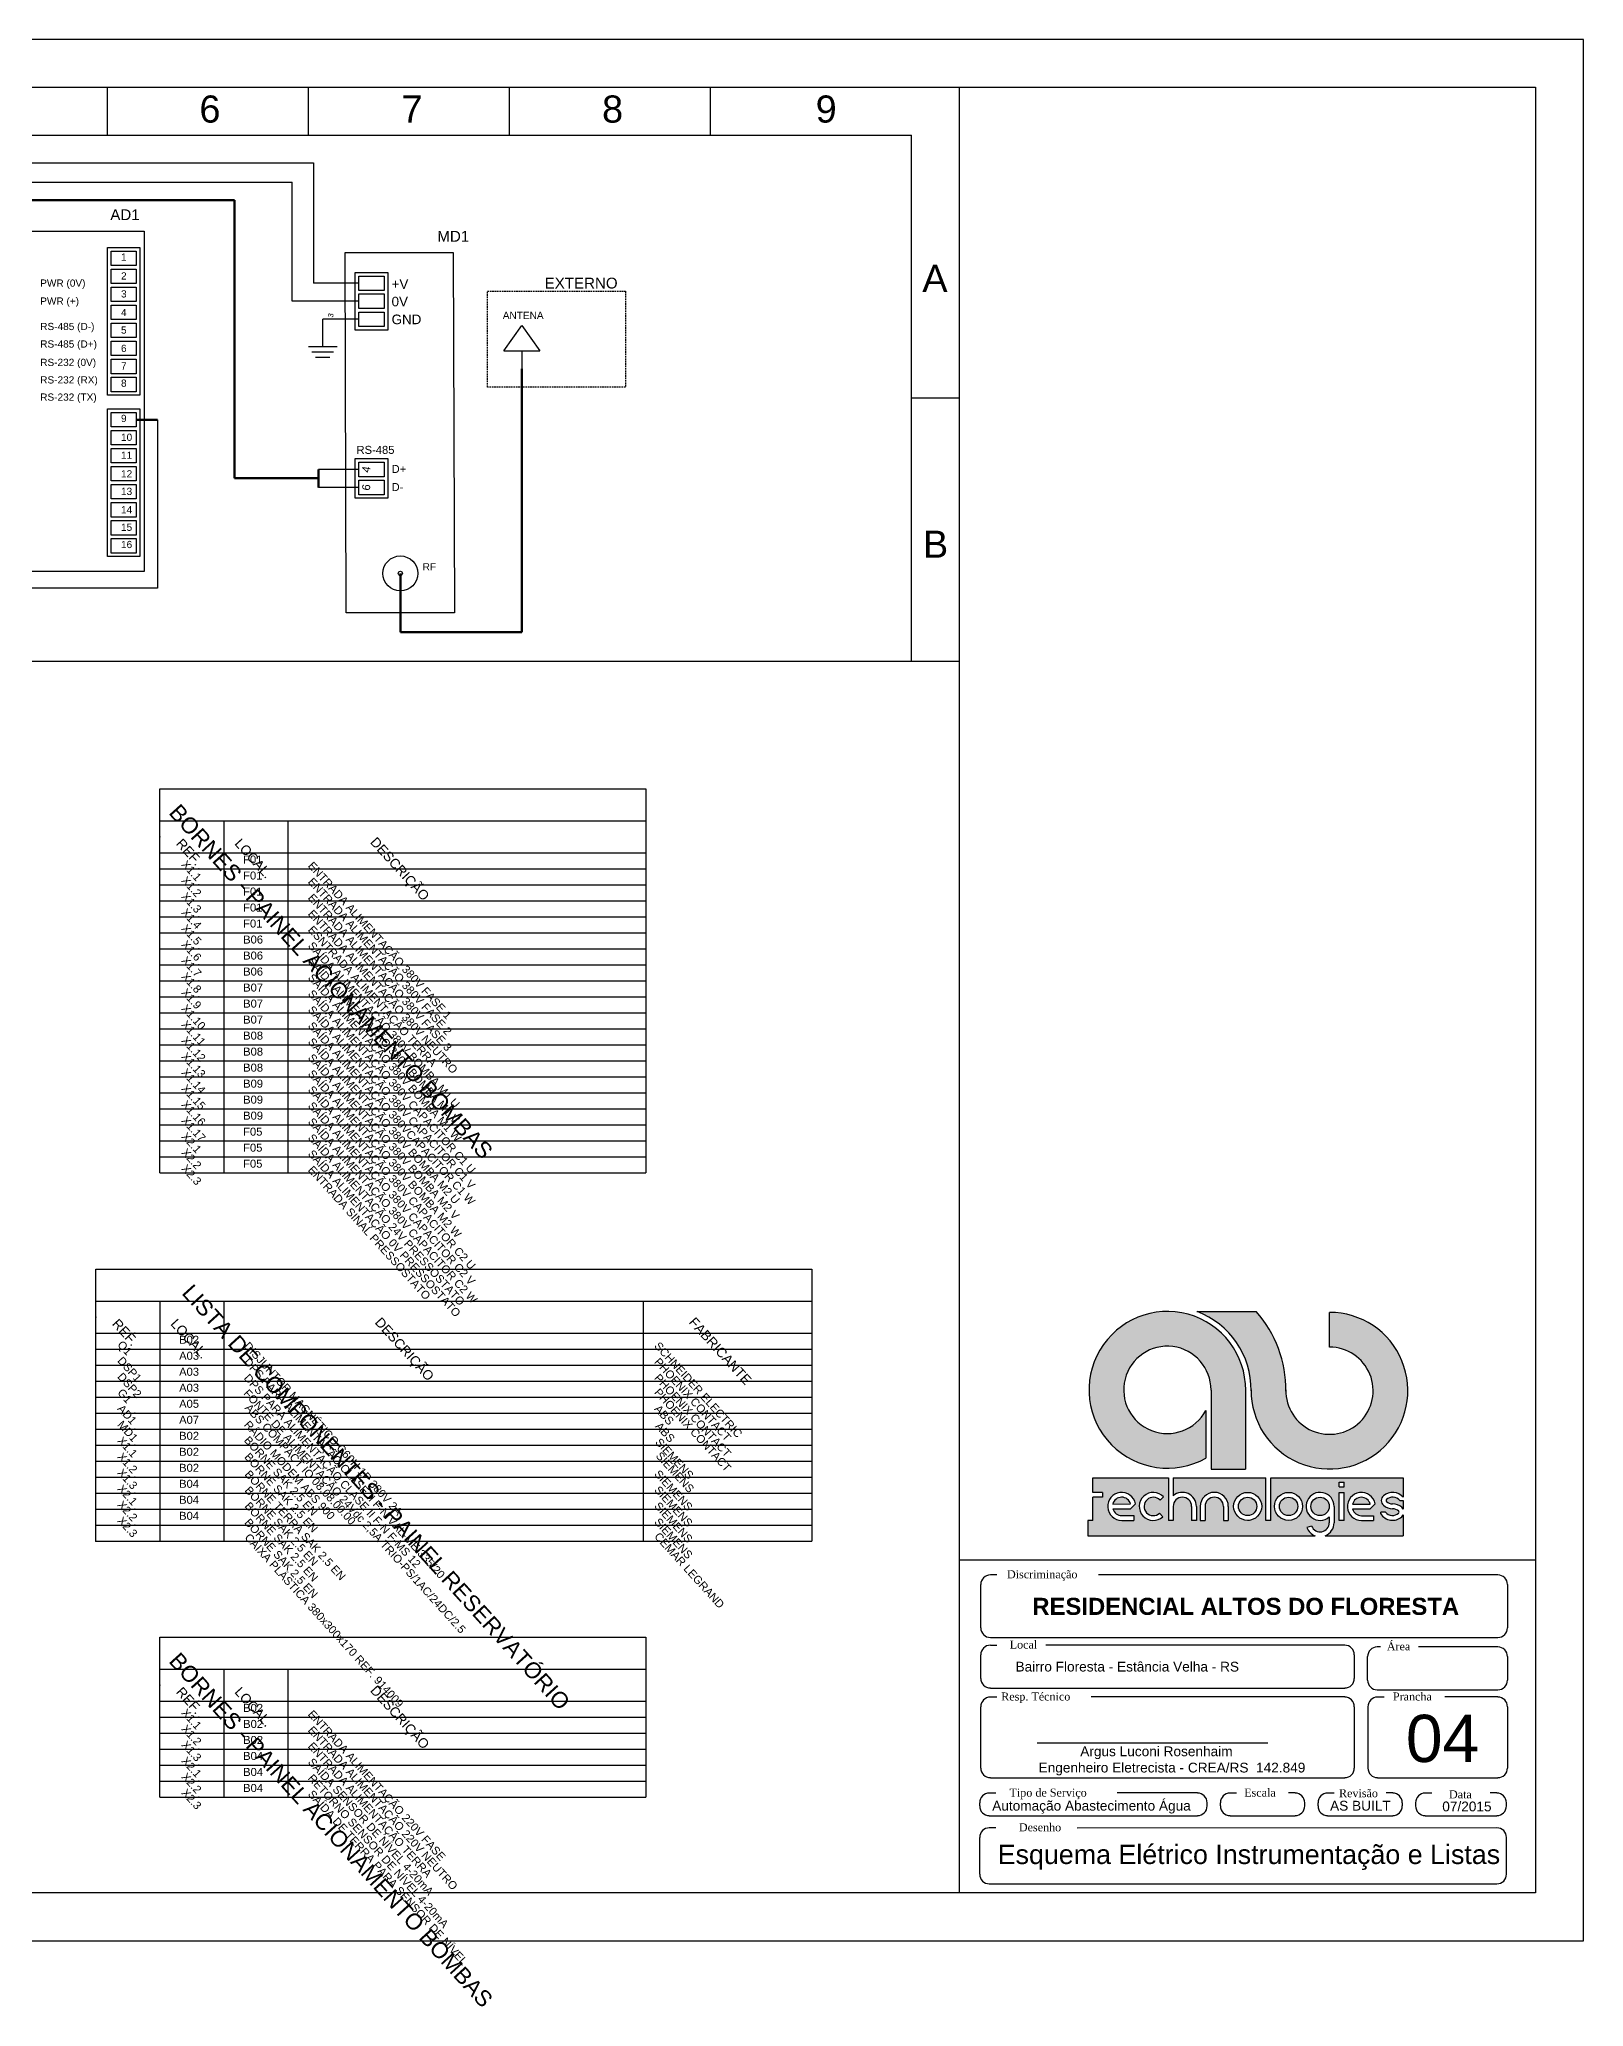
# Model space of a CAD drawing. Header units: millimetres. Extents: x 100 to 940, y 45 to 694.
# Drawn here: x 458 to 940, y 79 to 694 of the extents above; entities that cross this region are included whole.
import ezdxf
from ezdxf.enums import TextEntityAlignment as Align

# ---------------------------------------------------------------- set-up
doc = ezdxf.new("R2010")
doc.units = ezdxf.units.MM
doc.linetypes.add('DASHED', pattern=[0.75, 0.5, -0.25])
doc.layers.add('PRANCHA', color=7, linetype='Continuous')
doc.layers.add('selo', color=7, linetype='Continuous')
doc.styles.add('Notes', font='arial.ttf', dxfattribs={"height": 3})
doc.styles.get("Standard").update_dxf_attribs({"font": 'arial.ttf'})

msp = doc.modelspace()

# ---------------------------------------------------------------- hatches: boundary and pattern name
at = {"layer": 'selo'}
h = msp.add_hatch(color=256, dxfattribs=at)
h.dxf.hatch_style = 1
h.paths.add_polyline_path([(837.73, 296.59), (819.2, 296.59, -0.314958), (836.12, 271.82, 2.411144), (860.61, 296.32), (860.61, 285.47, -2.45129), (846.98, 272.13, 0.182443)])
h.paths.add_polyline_path([(840.75, 244.65), (811.77, 244.65), (811.77, 239.02, -0.642986), (819.03, 235.71), (819.03, 231.32), (817.52, 231.32), (817.52, 235.71, 1), (811.77, 235.71), (811.77, 231.32), (810.26, 231.32), (810.26, 244.65), (786.64, 244.65), (786.64, 240.09), (789.65, 240.09), (789.65, 238.58), (786.63, 238.58), (786.63, 231.32), (785.09, 231.32), (785.09, 226.53), (856.07, 226.53, -0.214084), (853.55, 229.09), (855, 229.52, 0.821242), (860.53, 230.62), (860.53, 232.4, -4.60202), (862.05, 235.71), (862.05, 230.62, -0.309238), (859.25, 226.53), (883.65, 226.53), (883.65, 233.06, -0.100697), (883.17, 232.44, -0.45988), (876.6, 233.42), (876.6, 233.93), (878.09, 233.93, 0.427074), (882.21, 233.61, 0.410877), (882.21, 234.24, 0.186203), (880.32, 234.98, -0.181325), (877.44, 236.05, -0.458616), (877.44, 239.02, -0.41774), (883.65, 238.54), (883.65, 244.65), (842.29, 244.65), (842.29, 231.32), (840.75, 231.32)])
h.paths.add_polyline_path([(839.41, 235.71, -1), (830.65, 235.71, -1)], flags=16)
h.paths.add_polyline_path([(837.9, 235.71, -1), (832.16, 235.71, -1)], flags=0)
h.paths.add_polyline_path([(852.19, 235.71, -1), (843.42, 235.71, -1)], flags=16)
h.paths.add_polyline_path([(850.68, 235.71, -1), (844.93, 235.71, -1)], flags=0)
h.paths.add_polyline_path([(828.98, 235.71), (828.98, 231.32), (827.47, 231.32), (827.47, 235.71, 1), (821.73, 235.71), (821.73, 231.32), (820.21, 231.32), (820.21, 235.71, -1)], flags=16)
h.paths.add_polyline_path([(863.62, 243.3), (865.16, 243.3), (865.16, 241.78), (863.62, 241.78)], flags=16)
h.paths.add_polyline_path([(863.62, 240.09), (865.16, 240.09), (865.16, 231.28), (863.62, 231.28)], flags=16)
h.paths.add_polyline_path([(874.87, 236.49), (873.34, 234.91), (867.79, 234.91, 0.338023), (870.56, 232.79), (874.31, 232.79), (874.31, 231.28), (870.56, 231.28, -2.123663)], flags=16)
h.paths.add_polyline_path([(867.78, 236.39, -0.767778), (873.34, 236.42)], flags=0)
h.paths.add_polyline_path([(808.78, 238.66), (807.67, 237.63, 2.414214), (807.5, 233.57), (808.52, 232.46, -2.414214)], flags=16)
h.paths.add_polyline_path([(799.99, 236.53), (798.45, 234.95), (792.91, 234.95, 0.338023), (795.68, 232.83), (799.43, 232.83), (799.43, 231.32), (795.68, 231.32, -2.123663)], flags=16)
h.paths.add_polyline_path([(798.45, 236.46), (792.9, 236.43, -0.767778)], flags=0)
h.paths.add_polyline_path([(832.16, 235.71, 1), (837.9, 235.71, 1)], flags=0)
h.paths.add_polyline_path([(850.68, 235.71, 1), (844.93, 235.71, 1)], flags=0)
h.paths.add_polyline_path([(854.79, 235.71, 1), (860.53, 235.71, 1)], flags=17)
h.paths.add_polyline_path([(873.34, 236.42, 0.767778), (867.78, 236.39)], flags=0)
h.paths.add_polyline_path([(880.3, 236.49, -0.181325), (883.17, 235.42, -0.101013), (883.65, 234.8), (883.65, 237.53), (882.53, 237.53, 0.427074), (878.4, 237.85, 0.410877), (878.4, 237.22, 0.186203)], flags=17)
h.paths.add_polyline_path([(798.45, 236.46, 0.767778), (792.9, 236.43)], flags=0)
h = msp.add_hatch(color=256, dxfattribs=at)
h.dxf.hatch_style = 1
h.paths.add_polyline_path([(821.97, 250.82), (821.97, 265.67, -8.182778), (823.59, 272.04), (823.59, 247.38), (834.4, 247.38), (834.4, 271.98, 3.718524)])
h = msp.add_hatch(color=256, dxfattribs=at)
h.dxf.hatch_style = 1
h.paths.add_polyline_path([(792.9, 236.43), (798.45, 236.46, 0.767778)])
h.paths.add_polyline_path([(832.16, 235.71, 1), (837.9, 235.71, 1)])
h.paths.add_polyline_path([(850.68, 235.71, 1), (844.93, 235.71, 1)])
h.paths.add_polyline_path([(867.78, 236.39), (873.34, 236.42, 0.767778)])

# ---------------------------------------------------------------- linework, layer by layer
for p, q in [((478.89, 664), (478.89, 679)), ((541.67, 664), (541.67, 679)), ((604.44, 664), (604.44, 679)), ((667.22, 664), (667.22, 679)), ((745, 114.86), (745, 679)), ((165, 664), (730, 664)), ((730, 499.67), (730, 664)), ((405.74, 655.4), (543.22, 655.4)), ((543.22, 655.4), (543.22, 617.77)), ((411.36, 649.29), (536.5, 649.29)), ((536.5, 612.15), (536.5, 649.29)), ((557.37, 617.77), (543.22, 617.77)), ((557.37, 612.15), (536.5, 612.15)), ((546.12, 598.04), (546.12, 606.52)), ((557.37, 606.52), (546.12, 606.52)), ((541.62, 598.04), (550.62, 598.04)), ((542.69, 596.36), (549.44, 596.36)), ((608.29, 596.65), (608.29, 591.03)), ((543.83, 594.67), (548.33, 594.67)), ((745, 581.83), (730, 581.83)), ((494.46, 575.12), (494.46, 522.5)), ((557.37, 559.59), (544.79, 559.59)), ((557.37, 553.97), (544.79, 553.97)), ((494.46, 522.5), (416.99, 522.5)), ((150, 499.67), (745, 499.67)), ((495.18, 339.85), (495.18, 459.85)), ((495.18, 459.85), (647.01, 459.85)), ((647.01, 459.85), (647.01, 339.85)), ((495.18, 449.85), (647.01, 449.85)), ((515.18, 449.85), (515.18, 339.85)), ((535.18, 449.85), (535.18, 339.85)), ((495.18, 439.85), (647.01, 439.85)), ((495.18, 434.85), (647.01, 434.85)), ((495.18, 429.85), (647.01, 429.85)), ((495.18, 424.85), (647.01, 424.85)), ((495.18, 419.85), (647.01, 419.85)), ((495.18, 414.85), (647.01, 414.85)), ((495.18, 409.85), (647.01, 409.85)), ((495.18, 404.85), (647.01, 404.85)), ((495.18, 399.85), (647.01, 399.85)), ((495.18, 394.85), (647.01, 394.85)), ((495.18, 389.85), (647.01, 389.85)), ((495.18, 384.85), (647.01, 384.85)), ((495.18, 379.85), (647.01, 379.85)), ((495.18, 374.85), (647.01, 374.85)), ((495.18, 369.85), (647.01, 369.85)), ((495.18, 364.85), (647.01, 364.85)), ((495.18, 359.85), (647.01, 359.85)), ((495.18, 354.85), (647.01, 354.85)), ((495.18, 349.85), (647.01, 349.85)), ((495.18, 344.85), (647.01, 344.85)), ((495.18, 339.85), (647.01, 339.85)), ((475.18, 224.85), (475.18, 309.85)), ((475.18, 309.85), (698.9, 309.85)), ((698.9, 309.85), (698.9, 224.85)), ((475.18, 299.85), (698.9, 299.85)), ((495.18, 299.85), (495.18, 224.85)), ((515.18, 299.85), (515.18, 224.85)), ((646.15, 299.85), (646.15, 224.85)), ((475.18, 289.85), (698.9, 289.85)), ((475.18, 284.85), (698.9, 284.85)), ((475.18, 279.85), (698.9, 279.85)), ((475.18, 274.85), (698.9, 274.85)), ((475.18, 269.85), (698.9, 269.85)), ((475.18, 264.85), (698.9, 264.85)), ((475.18, 259.85), (698.9, 259.85)), ((475.18, 254.85), (698.9, 254.85)), ((475.18, 249.85), (698.9, 249.85)), ((475.18, 244.85), (698.9, 244.85)), ((475.18, 239.85), (698.9, 239.85)), ((475.18, 234.85), (698.9, 234.85)), ((475.18, 229.85), (698.9, 229.85)), ((475.18, 224.85), (698.9, 224.85)), ((745, 219), (925, 219)), ((495.18, 144.85), (495.18, 194.85)), ((495.18, 194.85), (647.01, 194.85)), ((647.01, 194.85), (647.01, 144.85)), ((495.18, 184.85), (647.01, 184.85)), ((515.18, 184.85), (515.18, 144.85)), ((535.18, 184.85), (535.18, 144.85)), ((495.18, 174.85), (647.01, 174.85)), ((495.18, 169.85), (647.01, 169.85)), ((495.18, 164.85), (647.01, 164.85)), ((495.18, 159.85), (647.01, 159.85)), ((495.18, 154.85), (647.01, 154.85)), ((495.18, 149.85), (647.01, 149.85)), ((495.18, 144.85), (647.01, 144.85))]:
    msp.add_line(p, q)
at = {"lineweight": 50}
for p, q in [((518.54, 643.69), (421.32, 643.69)), ((518.54, 556.84), (518.54, 643.69)), ((608.29, 591.03), (608.29, 508.82)), ((487.82, 575.12), (494.46, 575.12)), ((544.79, 559.59), (544.79, 553.97)), ((544.79, 556.84), (518.54, 556.84)), ((570.33, 527.13), (570.33, 508.82)), ((570.33, 508.82), (608.29, 508.82))]:
    msp.add_line(p, q, dxfattribs=at)
at = {"lineweight": 30}
for p, q in [((602.66, 596.65), (608.29, 604.53)), ((608.29, 604.53), (613.91, 596.65)), ((602.66, 596.65), (613.91, 596.65))]:
    msp.add_line(p, q, dxfattribs=at)
for points in [[(100, 100), (940, 100), (940, 693.94), (100, 693.94)], [(150, 679), (925, 679), (925, 115), (150, 115)], [(150, 679), (925, 679), (925, 115), (150, 115)], [(445.33, 634.07), (490.33, 634.07), (490.33, 527.67), (445.33, 527.67)], [(478.82, 582.76), (478.82, 628.89), (488.95, 628.89), (488.95, 582.76)], [(479.95, 623.26), (479.95, 627.76), (487.82, 627.76), (487.82, 623.26)], [(479.95, 617.64), (479.95, 622.14), (487.82, 622.14), (487.82, 617.64)], [(479.95, 612.01), (479.95, 616.51), (487.82, 616.51), (487.82, 612.01)], [(479.95, 606.39), (479.95, 610.89), (487.82, 610.89), (487.82, 606.39)], [(479.95, 600.76), (479.95, 605.26), (487.82, 605.26), (487.82, 600.76)], [(479.95, 595.14), (479.95, 599.64), (487.82, 599.64), (487.82, 595.14)], [(479.95, 589.51), (479.95, 594.01), (487.82, 594.01), (487.82, 589.51)], [(479.95, 583.89), (479.95, 588.39), (487.82, 588.39), (487.82, 583.89)], [(478.82, 532.37), (478.82, 578.49), (488.95, 578.49), (488.95, 532.37)], [(479.95, 572.87), (479.95, 577.37), (487.82, 577.37), (487.82, 572.87)], [(479.95, 567.24), (479.95, 571.74), (487.82, 571.74), (487.82, 567.24)], [(479.95, 561.62), (479.95, 566.12), (487.82, 566.12), (487.82, 561.62)], [(479.95, 555.99), (479.95, 560.49), (487.82, 560.49), (487.82, 555.99)], [(479.95, 550.37), (479.95, 554.87), (487.82, 554.87), (487.82, 550.37)], [(479.95, 544.74), (479.95, 549.24), (487.82, 549.24), (487.82, 544.74)], [(479.95, 539.12), (479.95, 543.62), (487.82, 543.62), (487.82, 539.12)], [(479.95, 533.49), (479.95, 537.99), (487.82, 537.99), (487.82, 533.49)], [(745, 115), (745, 219), (925, 219), (925, 115)]]:
    msp.add_lwpolyline(points, close=True)
for points in [[(586.87, 627.33), (587.2, 514.83), (553.45, 514.83), (553.12, 627.33)], [(566.37, 621.15), (566.37, 603.15), (556.25, 603.15), (556.25, 621.15)], [(557.37, 615.52), (557.37, 620.02), (565.25, 620.02), (565.25, 615.52)], [(557.37, 609.9), (557.37, 614.4), (565.25, 614.4), (565.25, 609.9)], [(557.37, 604.27), (557.37, 608.77), (565.25, 608.77), (565.25, 604.27)], [(566.37, 562.97), (566.37, 550.59), (556.25, 550.59), (556.25, 562.97)], [(557.37, 557.34), (557.37, 561.84), (565.25, 561.84), (565.25, 557.34)], [(557.37, 551.72), (557.37, 556.22), (565.25, 556.22), (565.25, 551.72)]]:
    msp.add_lwpolyline(points, close=True, dxfattribs=at)
at = {"linetype": 'DASHED', "lineweight": 30}
msp.add_lwpolyline([(597.52, 615.28), (640.63, 615.28), (640.63, 585.33), (597.52, 585.33)], close=True, dxfattribs=at)
at = {"lineweight": 30}
for radius in [5.44, 0.663]:
    msp.add_circle((570.33, 527.13), radius, dxfattribs=at)
for p in [(495.18, 444.85), (495.18, 444.85), (495.18, 439.85), (495.18, 439.85), (507.37, 439.85), (507.37, 439.85), (495.18, 434.85), (495.18, 434.85), (507.37, 434.85), (507.37, 434.85), (495.18, 424.85), (495.18, 424.85), (507.37, 429.85), (507.37, 429.85), (495.18, 419.85), (495.18, 419.85), (507.37, 419.85), (507.37, 419.85), (495.18, 414.85), (495.18, 414.85), (495.18, 409.85), (495.18, 409.85), (507.37, 409.85), (507.37, 409.85), (495.18, 404.85), (495.18, 404.85), (507.37, 404.85), (507.37, 404.85), (507.37, 399.85), (507.37, 399.85), (495.18, 394.85), (495.18, 394.85), (507.37, 394.85), (507.37, 394.85), (495.18, 389.85), (495.18, 389.85), (495.18, 384.85), (495.18, 384.85), (495.18, 379.85), (495.18, 379.85), (495.18, 379.85), (495.18, 379.85), (495.18, 374.85), (495.18, 374.85), (495.18, 374.85), (495.18, 374.85), (507.37, 374.85), (507.37, 374.85), (495.18, 369.85), (495.18, 369.85), (507.37, 369.85), (507.37, 369.85), (495.18, 364.85), (495.18, 364.85), (507.37, 364.85), (507.37, 364.85), (495.18, 359.85), (495.18, 359.85), (495.18, 354.85), (495.18, 354.85), (495.18, 349.85), (495.18, 349.85), (495.18, 344.85), (495.18, 344.85), (475.18, 294.85), (475.18, 294.85), (475.18, 289.85), (475.18, 289.85), (487.37, 289.85), (487.37, 289.85), (475.18, 284.85), (475.18, 284.85), (475.18, 274.85), (475.18, 274.85), (487.37, 274.85), (487.37, 274.85), (475.18, 269.85), (475.18, 269.85), (475.18, 264.85), (475.18, 264.85), (487.37, 269.85), (487.37, 269.85), (487.37, 264.85), (487.37, 264.85), (475.18, 259.85), (475.18, 259.85), (487.37, 259.85), (487.37, 259.85), (475.18, 254.85), (475.18, 254.85), (487.37, 254.85), (487.37, 254.85), (475.18, 244.85), (475.18, 244.85), (475.18, 239.85), (475.18, 239.85), (487.37, 244.85), (487.37, 244.85), (487.37, 239.85), (487.37, 239.85), (475.18, 234.85), (475.18, 234.85), (487.37, 234.85), (487.37, 234.85), (475.18, 229.85), (475.18, 229.85), (475.18, 229.85), (475.18, 229.85), (487.37, 229.85), (487.37, 229.85), (475.18, 224.85), (475.18, 224.85), (475.18, 224.85), (475.18, 224.85), (495.18, 179.85), (495.18, 179.85), (507.37, 174.85), (507.37, 174.85), (507.37, 169.85), (507.37, 169.85), (507.37, 159.85), (507.37, 159.85), (507.37, 154.85), (507.37, 154.85), (507.37, 149.85), (507.37, 149.85), (507.37, 144.85), (507.37, 144.85)]:
    msp.add_point(p)
at = {"layer": 'PRANCHA'}
for p, q in [((751.61, 211.28), (751.61, 197.78)), ((756.69, 214.33), (754.66, 214.33)), ((913.21, 214.33), (788.45, 214.33)), ((916.26, 197.78), (916.26, 211.28)), ((754.66, 194.73), (913.21, 194.73)), ((754.66, 192.4), (756.69, 192.4)), ((865.35, 192.4), (771.93, 192.4)), ((876.56, 191.84), (875.51, 191.84)), ((913.21, 191.84), (888.36, 191.84)), ((751.61, 189.35), (751.61, 181.99)), ((868.39, 181.99), (868.39, 189.35)), ((872.46, 181.43), (872.46, 188.79)), ((916.26, 181.43), (916.26, 188.79)), ((754.66, 178.94), (865.35, 178.94)), ((875.51, 178.39), (913.21, 178.39)), ((751.61, 173.14), (751.61, 153.98)), ((754.66, 176.19), (756.69, 176.19)), ((865.35, 176.19), (786.12, 176.19)), ((868.39, 153.98), (868.39, 173.14)), ((872.55, 173.14), (872.55, 153.98)), ((875.6, 176.19), (877.63, 176.19)), ((913.21, 176.19), (896.62, 176.19)), ((916.26, 153.98), (916.26, 173.14)), ((769.31, 161.86), (841.3, 161.86)), ((754.66, 150.93), (865.35, 150.93)), ((875.6, 150.93), (913.21, 150.93)), ((751.26, 143.15), (751.26, 142.13)), ((754.31, 146.2), (756.34, 146.2)), ((819.36, 146.2), (794.29, 146.2)), ((822.41, 142.13), (822.41, 143.15)), ((826.47, 143.15), (826.47, 142.13)), ((829.52, 146.2), (831.56, 146.2)), ((849.85, 146.2), (847.82, 146.2)), ((852.9, 142.13), (852.9, 143.15)), ((856.97, 143.15), (856.97, 142.13)), ((860.01, 146.2), (862.05, 146.2)), ((880.34, 146.2), (878.31, 146.2)), ((883.39, 142.13), (883.39, 143.15)), ((887.46, 143.15), (887.46, 142.13)), ((890.51, 146.2), (892.54, 146.2)), ((912.87, 146.2), (910.83, 146.2)), ((915.92, 142.13), (915.92, 143.15)), ((754.31, 139.08), (819.36, 139.08)), ((754.31, 135.36), (756.34, 135.36)), ((912.89, 135.31), (781.79, 135.23)), ((829.52, 139.08), (849.85, 139.08)), ((860.01, 139.08), (880.34, 139.08)), ((890.51, 139.08), (912.87, 139.08)), ((751.26, 132.31), (751.26, 120.82)), ((915.89, 120.81), (915.94, 132.31)), ((754.31, 117.82), (912.89, 117.82))]:
    msp.add_line(p, q, dxfattribs=at)
for centre, start, end in [((754.66, 211.28), 90, 180), ((913.21, 211.28), 0, 90), ((754.66, 197.78), 180, 270), ((913.21, 197.78), 270, 0), ((754.66, 189.35), 90, 180), ((865.35, 189.35), 0, 90), ((875.51, 188.79), 90, 180), ((913.21, 188.79), 0, 90), ((754.66, 181.99), 180, 270), ((865.35, 181.99), 270, 0), ((875.51, 181.43), 180, 270), ((913.21, 181.43), 270, 0), ((754.66, 173.14), 90, 180), ((865.35, 173.14), 0, 90), ((875.6, 173.14), 90, 180), ((913.21, 173.14), 0, 90), ((754.66, 153.98), 180, 270), ((865.35, 153.98), 270, 0), ((875.6, 153.98), 180, 270), ((913.21, 153.98), 270, 0), ((754.31, 143.15), 90, 180), ((754.31, 142.13), 180, 270), ((819.36, 143.15), 0, 90), ((819.36, 142.13), 270, 0), ((829.52, 143.15), 90, 180), ((829.52, 142.13), 180, 270), ((849.85, 143.15), 0, 90), ((849.85, 142.13), 270, 0), ((860.01, 143.15), 90, 180), ((860.01, 142.13), 180, 270), ((880.34, 143.15), 0, 90), ((880.34, 142.13), 270, 0), ((890.51, 143.15), 90, 180), ((890.51, 142.13), 180, 270), ((912.87, 143.15), 0, 90), ((912.87, 142.13), 270, 0), ((754.31, 132.31), 90, 180), ((912.89, 132.31), 0, 90), ((754.31, 120.82), 180, 270), ((912.89, 120.82), 270, 0)]:
    msp.add_arc(centre, 3, start, end, dxfattribs=at)
at = {"layer": 'selo'}
for p, q in [((819.2, 296.59), (837.73, 296.59)), ((860.61, 285.47), (860.61, 296.32)), ((823.59, 272.04), (823.59, 247.38)), ((834.4, 271.98), (834.4, 247.38)), ((821.97, 265.67), (821.97, 250.82)), ((823.59, 247.38), (834.4, 247.38)), ((786.64, 240.09), (786.64, 244.65)), ((786.64, 244.65), (810.26, 244.65)), ((789.65, 240.09), (786.64, 240.09)), ((789.65, 240.09), (789.65, 238.58)), ((810.26, 244.65), (810.26, 231.32)), ((811.77, 244.65), (811.77, 239.02)), ((811.77, 244.65), (840.75, 244.65)), ((840.75, 231.32), (840.75, 244.65)), ((842.29, 244.65), (883.65, 244.65)), ((842.29, 231.32), (842.29, 244.62)), ((863.62, 241.78), (863.62, 243.3)), ((863.62, 243.3), (865.16, 243.3)), ((863.62, 241.78), (865.16, 241.78)), ((863.62, 231.28), (863.62, 240.09)), ((863.62, 240.09), (865.16, 240.09)), ((865.16, 241.78), (865.16, 243.3)), ((865.16, 231.28), (865.16, 240.09)), ((883.65, 244.65), (883.65, 238.54)), ((786.63, 231.32), (786.63, 238.58)), ((789.65, 238.58), (786.63, 238.58)), ((792.9, 236.43), (798.45, 236.46)), ((792.91, 234.95), (798.45, 234.95)), ((798.45, 234.95), (799.99, 236.53)), ((807.5, 233.57), (808.52, 232.46)), ((807.67, 237.63), (808.78, 238.66)), ((811.77, 235.71), (811.77, 231.32)), ((817.52, 235.71), (817.52, 231.32)), ((819.03, 235.71), (819.03, 231.32)), ((820.21, 235.71), (820.21, 231.32)), ((821.73, 235.71), (821.73, 231.32)), ((827.47, 235.71), (827.47, 231.32)), ((828.98, 235.71), (828.98, 231.32)), ((862.05, 235.71), (862.05, 230.62)), ((867.78, 236.39), (873.34, 236.42)), ((867.79, 234.91), (873.34, 234.91)), ((873.34, 234.91), (874.87, 236.49)), ((878.09, 233.93), (876.6, 233.93)), ((876.6, 233.42), (876.6, 233.93)), ((882.53, 237.53), (883.65, 237.53)), ((883.65, 237.53), (883.65, 234.8)), ((786.63, 231.32), (785.09, 231.32)), ((785.09, 231.32), (785.09, 226.53)), ((795.68, 232.83), (799.43, 232.83)), ((795.68, 231.32), (799.43, 231.32)), ((799.43, 232.83), (799.43, 231.32)), ((811.77, 231.32), (810.26, 231.32)), ((819.03, 231.32), (817.52, 231.32)), ((820.21, 231.32), (821.73, 231.32)), ((827.47, 231.32), (828.98, 231.32)), ((835.57, 231.35), (835.03, 231.32)), ((842.29, 231.32), (840.75, 231.32)), ((855, 229.52), (853.55, 229.09)), ((860.53, 232.4), (860.53, 230.62)), ((865.16, 231.28), (863.62, 231.28)), ((870.56, 232.79), (874.31, 232.79)), ((870.56, 231.28), (874.31, 231.28)), ((874.31, 232.79), (874.31, 231.28)), ((883.65, 233.06), (883.65, 226.53)), ((785.09, 226.53), (856.07, 226.53)), ((859.25, 226.53), (883.65, 226.53))]:
    msp.add_line(p, q, dxfattribs=at)
for centre, radius in [((835.03, 235.71), 4.38), ((847.81, 235.71), 4.38), ((835.03, 235.71), 2.87), ((847.81, 235.71), 2.87), ((857.66, 235.71), 2.87)]:
    msp.add_circle(centre, radius, dxfattribs=at)
for centre, radius, start, end in [((809.94, 272.12), 24.47, 359.67995, 299.47158), ((809.96, 272.11), 26.17, 359.37989, 69.30885), ((860.59, 271.85), 24.47, 179.36588, 89.95278), ((809.96, 272.11), 37.02, 359.35419, 41.3911), ((809.95, 272.11), 13.64, 359.69791, 331.82812), ((860.61, 271.84), 13.63, 178.81377, 90), ((795.68, 235.71), 4.38, 10.86006, 270), ((805.55, 235.69), 4.38, 42.62208, 312.62208), ((814.64, 235.71), 4.38, 0, 130.96179), ((824.6, 235.71), 4.38, 0, 180), ((857.66, 235.71), 4.38, 0, 310.96179), ((870.56, 235.67), 4.38, 10.86006, 270), ((880.31, 235.71), 4.38, 40.22623, 130.91522), ((795.68, 235.71), 2.87, 15.26166, 165.32676), ((795.68, 235.71), 2.87, 195.29423, 270), ((805.55, 235.69), 2.87, 42.62208, 312.62208), ((814.64, 235.71), 2.87, 0, 180), ((824.6, 235.71), 2.87, 0, 180), ((870.56, 235.67), 2.87, 15.26166, 165.32676), ((870.56, 235.67), 2.87, 195.29423, 270), ((878.72, 237.53), 1.96, 130.76197, 229.30976), ((880.31, 239.34), 4.37, 229.01082, 270.04177), ((880.3, 235.74), 2.86, 219.28503, 311.78937), ((878.72, 237.53), 0.45, 127.13552, 232.25915), ((880.31, 235.72), 2.86, 39.28503, 131.78937), ((880.3, 239.31), 2.82, 227.77573, 270.15365), ((880.31, 232.12), 4.37, 49.01082, 90.04177), ((880.32, 232.15), 2.82, 47.77573, 90.15365), ((881.89, 233.93), 0.45, 307.13552, 52.25915), ((881.89, 233.93), 1.96, 26.23751, 49.30976), ((857.66, 230.62), 4.38, 200.39961, 248.7344), ((857.66, 230.62), 2.87, 202.42288, 0), ((857.66, 230.62), 4.38, 291.2656, 0), ((880.31, 235.75), 4.38, 212.12828, 310.91522), ((881.89, 233.93), 1.96, 310.76197, 333.76249)]:
    msp.add_arc(centre, radius, start, end, dxfattribs=at)

# ---------------------------------------------------------------- texts
at = {"style": 'Notes'}
for s, height, p in [('6', 8.48, (507.55, 667.93)), ('7', 8.48, (570.69, 667.93)), ('8', 8.48, (633.34, 667.93)), ('9', 8.48, (700.07, 667.93)), ('A', 8.48, (733.39, 615.03)), ('B', 8.48, (733.57, 532.01)), ('F01', 2.5, (521.22, 436.51)), ('F01', 2.5, (521.22, 431.51)), ('F01', 2.5, (521.22, 426.51)), ('F01', 2.5, (521.22, 421.51)), ('F01', 2.5, (521.22, 416.51)), ('B06', 2.5, (521.22, 411.51)), ('B06', 2.5, (521.22, 406.51)), ('B06', 2.5, (521.22, 401.51)), ('B07', 2.5, (521.22, 396.51)), ('B07', 2.5, (521.22, 391.51)), ('B07', 2.5, (521.22, 386.51)), ('B08', 2.5, (521.22, 381.51)), ('B08', 2.5, (521.22, 376.51)), ('B08', 2.5, (521.22, 371.51)), ('B09', 2.5, (521.22, 366.51)), ('B09', 2.5, (521.22, 361.51)), ('B09', 2.5, (521.22, 356.51)), ('F05', 2.5, (521.22, 351.51)), ('F05', 2.5, (521.22, 346.51)), ('F05', 2.5, (521.22, 341.51)), ('B02', 2.5, (501.22, 286.51)), ('A03', 2.5, (501.22, 281.51)), ('A03', 2.5, (501.22, 276.51)), ('A03', 2.5, (501.22, 271.51)), ('A05', 2.5, (501.22, 266.51)), ('A07', 2.5, (501.22, 261.51)), ('B02', 2.5, (501.22, 256.51)), ('B02', 2.5, (501.22, 251.51)), ('B02', 2.5, (501.22, 246.51)), ('B04', 2.5, (501.22, 241.51)), ('B04', 2.5, (501.22, 236.51)), ('B04', 2.5, (501.22, 231.51)), ('B02', 2.5, (521.22, 171.51)), ('B02', 2.5, (521.22, 166.51)), ('B02', 2.5, (521.22, 161.51)), ('B04', 2.5, (521.22, 156.51)), ('B04', 2.5, (521.22, 151.51)), ('B04', 2.5, (521.22, 146.51))]:
    msp.add_text(s, height=height, dxfattribs=at).set_placement(p)
msp.add_text('3', height=1.69, rotation=80.89904, dxfattribs=at).set_placement((549.41, 607.61), align=Align.CENTER)
at = {"lineweight": 30, "style": 'Notes'}
for s, p in [('4', (560.89, 559.42)), ('6', (560.89, 553.82))]:
    msp.add_text(s, height=2.5, rotation=80.89904, dxfattribs=at).set_placement(p, align=Align.CENTER)
at = {"style": 'Notes'}
for s, height, p in [('BORNES - PAINEL ACIONAMENTO BOMBAS', 5, (497.72, 452.2)), ('REF.', 3, (500.07, 442.6)), ('LOCAL.', 3, (518.34, 442.6)), ('DESCRIÇÃO', 3, (560.72, 443.06)), ('X1.1', 2.5, (501.76, 436.09)), ('ENTRADA ALIMENTAÇÃO 380V FASE 1', 2.5, (541.28, 435.67)), ('X1.2', 2.5, (501.76, 431.09)), ('ENTRADA ALIMENTAÇÃO 380V FASE 2', 2.5, (541.28, 430.67)), ('X1.3', 2.5, (501.76, 426.09)), ('ENTRADA ALIMENTAÇÃO 380V FASE 3', 2.5, (541.28, 425.67)), ('X1.4', 2.5, (501.76, 421.09)), ('ENTRADA ALIMENTAÇÃO 380V NEUTRO', 2.5, (541.28, 420.67)), ('X1.5', 2.5, (501.76, 416.09)), ('X1.6', 2.5, (501.76, 411.09)), ('SAÍDA ALIMENTAÇÃO 380V BOMBA M1 U', 2.5, (541.28, 410.67)), ('ESNTRADA ALIMENTAÇÃO TERRA', 2.5, (541.28, 415.67)), ('X1.7', 2.5, (501.76, 406.09)), ('SAÍDA ALIMENTAÇÃO 380V BOMBA M1 V', 2.5, (541.28, 405.67)), ('X1.8', 2.5, (501.76, 401.09)), ('SAÍDA ALIMENTAÇÃO 380V BOMBA M1 W', 2.5, (541.28, 400.67)), ('X1.9', 2.5, (501.76, 396.09)), ('SAÍDA ALIMENTAÇÃO 380V CAPACITOR C1 U', 2.5, (541.28, 395.67)), ('X1.10', 2.5, (501.76, 391.09)), ('X1.11', 2.5, (501.76, 386.09)), ('SAÍDA ALIMENTAÇÃO 380V CAPACITOR C1 V', 2.5, (541.28, 390.67)), ('X1.12', 2.5, (501.76, 381.09)), ('SAÍDA ALIMENTAÇÃO 380VCAPACITOR C1 W', 2.5, (541.28, 385.67)), ('SAÍDA ALIMENTAÇÃO 380V BOMBA M2 U', 2.5, (541.28, 380.67)), ('X1.13', 2.5, (501.76, 376.09)), ('SAÍDA ALIMENTAÇÃO 380V BOMBA M2 V', 2.5, (541.28, 375.67)), ('X1.14', 2.5, (501.76, 371.09)), ('SAÍDA ALIMENTAÇÃO 380V BOMBA M2 W', 2.5, (541.28, 370.67)), ('X1.15', 2.5, (501.76, 366.09)), ('X1.16', 2.5, (501.76, 361.09)), ('SAÍDA ALIMENTAÇÃO 380V CAPACITOR C2 U', 2.5, (541.28, 365.67)), ('X1.17', 2.5, (501.76, 356.09)), ('SAÍDA ALIMENTAÇÃO 380V CAPACITOR C2 V', 2.5, (541.28, 360.67)), ('SAÍDA ALIMENTAÇÃO 380V CAPACITOR C2 W', 2.5, (541.28, 355.67)), ('X2.1', 2.5, (501.76, 351.09)), ('SAÍDA ALIMENTAÇÃO 24V PRESSOSTATO', 2.5, (541.28, 350.67)), ('X2.2', 2.5, (501.76, 346.09)), ('SAÍDA ALIMENTAÇÃO 0V PRESSOSTATO', 2.5, (541.28, 345.67)), ('X2.3', 2.5, (501.76, 341.09)), ('ENTRADA SINAL PRESSOSTATO', 2.5, (541.28, 340.67)), ('LISTA DE COMPONENTES - PAINEL RESERVATÓRIO', 5, (501.79, 302.2)), ('REF.', 3, (480.07, 292.6)), ('LOCAL.', 3, (498.34, 292.6)), ('DESCRIÇÃO', 3, (562.17, 293.06)), ('FABRICANTE', 3, (660.26, 293.09)), ('Q1', 2.5, (481.76, 286.09)), ('DISJUNTOR MAGNÉTICO C60H 1P 380V 2A', 2.5, (521.28, 285.67)), ('SCHNEIDER ELECTRIC', 2.5, (649.48, 285.69)), ('DSP1', 2.5, (481.76, 281.09)), ('DSP2', 2.5, (481.76, 276.09)), ('DPS PARA ALIMENTAÇÃO CLASE II F-N VAL-ME 335/20', 2.5, (521.28, 280.67)), ('DPS PARA ALIMENTAÇÃO CLASE II F-N F-MS 12', 2.5, (521.28, 275.67)), ('PHOENIX CONTACT', 2.5, (649.48, 280.69)), ('PHOENIX CONTACT', 2.5, (649.48, 275.69)), ('G1', 2.5, (481.76, 271.09)), ('FONTE DE ALIMENTAÇÃO 24Vdc 2,5A TRIO-PS/1AC/24DC/2.5', 2.5, (521.14, 270.88)), ('PHOENIX CONTACT', 2.5, (649.48, 271.18)), ('AD1', 2.5, (481.76, 266.09)), ('ABS COMPACT IO 08.08.00.00', 2.5, (521.57, 266.35)), ('ABS', 2.5, (649.48, 266.03)), ('MD1', 2.5, (481.76, 261.09)), ('RÁDIO MODEM ABS 900', 2.5, (521.32, 261.08)), ('ABS', 2.5, (649.78, 260.61)), ('X1.1', 2.5, (481.76, 256.09)), ('X1.2', 2.5, (481.76, 251.09)), ('BORNE SAK 2.5 EN', 2.5, (521.31, 256.24)), ('BORNE SAK 2.5 EN', 2.5, (521.42, 251.03)), ('SIEMENS', 2.5, (649.78, 255.61)), ('SIEMENS', 2.5, (649.94, 251.36)), ('X1.3', 2.5, (481.76, 246.09)), ('BORNE TERRA SAK 2.5 EN', 2.5, (521.53, 245.6)), ('SIEMENS', 2.5, (649.48, 245.69)), ('X2.1', 2.5, (481.76, 241.09)), ('BORNE SAK 2.5 EN', 2.5, (521.53, 240.6)), ('SIEMENS', 2.5, (649.48, 240.69)), ('X2.2', 2.5, (481.76, 236.09)), ('BORNE SAK 2.5 EN', 2.5, (521.52, 235.7)), ('SIEMENS', 2.5, (649.48, 235.69)), ('X2.3', 2.5, (481.76, 231.09)), ('BORNE SAK 2.5 EN', 2.5, (521.46, 230.52)), ('SIEMENS', 2.5, (649.48, 230.69)), ('CAIXA PLÁSTICA 380x300x170 REF. 914009', 2.5, (521.49, 225.85)), ('CEMAR LEGRAND', 2.5, (649.48, 226.18)), ('BORNES - PAINEL ACIONAMENTO BOMBAS', 5, (497.72, 187.2)), ('REF.', 3, (500.07, 177.6)), ('LOCAL.', 3, (518.34, 177.6)), ('DESCRIÇÃO', 3, (560.72, 178.06)), ('X1.1', 2.5, (501.76, 171.09)), ('ENTRADA ALIMENTAÇÃO 220V FASE', 2.5, (541.28, 170.67)), ('X1.2', 2.5, (501.76, 166.09)), ('ENTRADA ALIMENTAÇÃO 220V NEUTRO', 2.5, (541.28, 165.67)), ('X1.3', 2.5, (501.76, 161.09)), ('ENTRADA ALIMENTAÇÃO TERRA', 2.5, (541.28, 160.67)), ('X2.1', 2.5, (501.76, 156.09)), ('SAÍDA SENSOR DE NÍVEL 4-20mA', 2.5, (541.28, 155.67)), ('X2.2', 2.5, (501.76, 151.09)), ('X2.3', 2.5, (501.76, 146.09)), ('RETORNO SENSOR DE NÍVEL 4-20mA', 2.5, (541.28, 150.67)), ('SAÍDA DE TERRA PARA SENSOR DE NÍVEL', 2.5, (541.28, 145.67))]:
    msp.add_text(s, height=height, rotation=312.16458, dxfattribs=at).set_placement(p)
at = {"attachment_point": 1, "style": 'Notes'}
for s, width, insert, char_height in [('AD1', 117.0611, (479.72, 640.85), 3.375), ('MD1', 117.0611, (581.89, 634.11), 3.375), ('1', 45.8909, (483.06, 627.06), 2.25), ('2', 45.8909, (483.06, 621.17), 2.25), ('PWR (0V)', 45.8909, (457.82, 618.93), 2.25), ('3', 45.8909, (483.06, 615.56), 2.25), ('EXTERNO', 117.0611, (615.42, 619.49), 3.375), ('PWR (+)', 45.8909, (457.82, 613.32), 2.25), ('4', 45.8909, (483.06, 609.74), 2.25), ('RS-485 (D-)', 45.8909, (457.82, 605.38), 2.25), ('5', 45.8909, (483.06, 604.27), 2.25), ('RS-485 (D+)', 45.8909, (457.82, 599.91), 2.25), ('6', 45.8909, (483.06, 598.54), 2.25), ('RS-232 (0V)', 45.8909, (457.82, 594.17), 2.25), ('7', 45.8909, (483.06, 593.06), 2.25), ('RS-232 (RX)', 45.8909, (457.82, 588.7), 2.25), ('8', 45.8909, (483.06, 587.68), 2.25), ('RS-232 (TX)', 45.8909, (457.82, 583.32), 2.25), ('9', 45.8909, (483.06, 576.67), 2.25), ('10', 45.8909, (483.06, 570.78), 2.25), ('11', 45.8909, (483.06, 565.17), 2.25), ('12', 45.8909, (483.06, 559.35), 2.25), ('13', 45.8909, (483.06, 553.88), 2.25), ('14', 45.8909, (483.06, 548.14), 2.25), ('15', 45.8909, (483.06, 542.67), 2.25), ('16', 45.8909, (483.06, 537.29), 2.25)]:
    msp.add_mtext_dynamic_manual_height_columns(s, width=width, gutter_width=15, heights=[0], dxfattribs=dict(at, insert=insert, char_height=char_height))
at = {"lineweight": 30, "attachment_point": 1, "style": 'Notes'}
for s, insert, char_height in [('+V', (567.59, 619), 3), ('0V', (567.59, 613.54), 3), ('ANTENA', (602.33, 608.85), 2.25), ('GND', (567.59, 607.97), 3), ('RS-485', (556.64, 566.96), 2.5), ('D+', (567.59, 561), 2.5), ('D-', (567.59, 555.35), 2.5), ('RF', (577.3, 530.32), 2.25)]:
    msp.add_mtext_dynamic_manual_height_columns(s, width=45.8909, gutter_width=15, heights=[0], dxfattribs=dict(at, insert=insert, char_height=char_height))
at = {"layer": 'PRANCHA', "attachment_point": 1}
for s, insert, char_height, width in [('\\FTIMES.TTF;Discriminação', (759.84, 215.75), 2.5, 101.64), ('\\FTIMES.TTF;Local', (760.69, 193.8), 2.5, 81.312), ('\\FTIMES.TTF;Área', (878.5, 193.24), 2.5, 81.312), ('\\FTIMES.TTF;Resp. Técnico', (758.04, 177.58), 2.5, 101.64), ('\\FTIMES.TTF;Prancha', (880.4, 177.58), 2.5, 101.64), ('04', (884.46, 170.61), 14.753, 344.2393), ('\\FTIMES.TTF;Tipo de Serviço', (760.64, 147.56), 2.5, 101.64), ('\\FTIMES.TTF;Escala', (833.95, 147.56), 2.5, 40.656), ('Automação Abastecimento Água', (755.23, 143.74), 3.0492, 71.148), ('AS BUILT', (860.78, 143.74), 3.049, 71.148), ('{\\Ftimes.ttf|c0;Revisão}', (863.57, 147.37), 2.5, 101.64), ('07/2015', (895.83, 143.51), 3.049, 71.148), ('\\FTIMES.TTF;Data', (897.92, 147.01), 2.5, 40.656), ('{\\Ftimes.ttf|c0;Desenho}', (763.56, 136.72), 2.5, 101.64), ('Esquema Elétrico Instrumentação e Listas', (756.93, 130), 6, 331.5847)]:
    msp.add_mtext(s, dxfattribs=dict(at, insert=insert, char_height=char_height, width=width))
for s, insert, char_height in [('{\\fArial|b1|i0|c0|p34;RESIDENCIAL ALTOS DO FLORESTA}', (767.75, 207.15), 5.3361), ('{\\fArial|b0|i0|c0|p34;Bairro Floresta - Estância Velha - RS}', (762.51, 187.18), 3.0492), ('           Argus Luconi Rosenhaim\\PEngenheiro Eletrecista - CREA/RS  142.849', (769.72, 160.73), 3.0492)]:
    msp.add_mtext(s, dxfattribs=dict(at, insert=insert, char_height=char_height))

doc.saveas('drawing.dxf')
